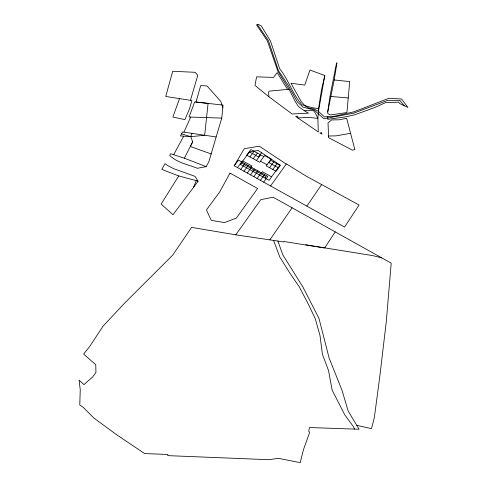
<?xml version="1.0" encoding="UTF-8"?>
<svg xmlns="http://www.w3.org/2000/svg" width="487" height="487" viewBox="0 0 487 487"><rect width="100%" height="100%" fill="white"/><g stroke="black" fill="none" stroke-linecap="round" stroke-linejoin="round"><path stroke-width="0.73" d="M327.806 116.606L327.763 119.352L346.227 116.752L354.877 114.737L374.917 107.45L385.497 102.654L398.567 102.16L399.937 103.634L407.948 107.438L401.483 98.995L388.894 98.277L353.891 111.821L334.478 116.247L324.47 116.917L318.468 111.383L314.456 109.125L308.916 108.114L304.886 105.697L301.167 101.479L290.983 83.228L304.771 85.091L309.945 70.037L324.799 75.509L318.468 111.383L317.877 118.396L318.297 131.94L295.676 116.454L297.727 116.156L297.855 117.945L308.63 117.373L317.877 118.396L315.473 113.343L313.494 110.659L304.259 110.677L298.348 106.464L295.171 101.399L289.077 89.273L277.882 71.272L267.387 40.932L256.509 24.855L258.22 24.35L261.33 25.988L270.492 41.024L279.666 68.74C288.694 79.838 292.456 94.155 301.977 104.754L311.911 107.688L318.541 108.571L318.468 111.383M222.815 107.828L223.016 105.089L194.66 101.899L189.066 117.02L221.749 118.091L222.815 107.828L220.812 101.466L207.097 85.986L200.711 85.566L195.969 102.051L208.071 103.378L204.668 135.289L190.782 136.664L180.446 135.946L182.54 131.953L216.137 136.957L221.749 118.091M328.573 136.019L328.445 137.565L352.399 150.173L354.871 149.612L346.647 118.292L339.031 119.814L331.708 119.924L328.025 122.827L328.573 136.019L336.06 135.861L350.731 133.268M334.185 79.965L349.696 81.591L346.927 112.558L330.411 114.926L327.861 113.678L327.727 111.931L330.009 96.079L336.554 62.969L336.98 62.811L334.185 79.965L327.727 111.931M318.541 108.571L321.548 89.657L324.799 75.509M206.159 166.645L184.39 158.196L170.663 153.74L169.713 155.414C177.11 162.865 188.006 164.429 197.32 168.289L206.159 166.645L208.832 161.806L216.137 136.957M190.466 100.316L197.783 75.284L195.129 72.301L172.715 71.279L165.726 96.469L191.902 100.535L189.583 108.692L184.902 119.638L172.867 117.014L179.533 98.618M211.224 153.977L190.32 146.484L192.663 141.833L190.782 136.664L191.994 133.304M193.461 187.41L196.304 180.695L198.087 181.243L172.958 214.73L161.142 204.047L178.766 175.904M183.964 132.154L190.703 117.069M184.39 158.196L192.663 141.833M173.67 154.72L183.696 136.171M270.577 185.961L286.393 163.888L305.927 175.99L359.071 205.027L344.553 227.064L234.217 165.781L244.285 148.681L259.297 146.203L286.253 164.082M356.819 425.364L371.496 428.615L374.357 417.536L379.872 375.824L386.301 321.548L391.207 263.15L335.251 231.909L324.659 247.968L283.976 241.528L283.891 241.954L235.763 234.831L191.61 227.386L172.66 255.194L124.678 303.072L102.964 326.266L89.681 346.537L83.63 354.055L95.769 364.763L95.951 372.324L92.773 376.816L83.947 384.633L79.052 380.067L80.239 389.6L79.771 405.02L83.186 407.296L93.93 418.089L116.576 434.702L144.639 453.574L167.881 454.468L167.759 455.631L269.055 459.71L278.266 458.31L300.199 462.65L303.45 449.708L309.683 432.267L308.721 431.293L309.47 427.543L359.089 429.248L348.114 410.9L342.002 390.215L329.102 358L318.979 318.425L302.951 287.074L282.746 254.756L277.9 241.065M306.853 206.111L321.663 184.585M269.841 239.884L292.103 207.815L335.251 231.909M235.763 234.831L260.788 199.67L273.116 197.217L292.103 207.815M263.692 182.138L267.862 176.361L238.441 160.113L234.217 165.781M272.823 169.47L276.926 163.778M260.393 180.306L264.563 174.541M269.53 167.668L273.645 161.982M265.111 178.065L266.127 176.659L241.302 162.92M257.093 178.479L261.269 172.721M260.898 173.768L262.365 171.753L271.569 176.83M271.417 159.273L268.982 162.634L278.162 167.656M253.806 176.653L257.988 170.907M250.519 174.833L254.713 169.099M250.421 167.966L251.882 165.97L242.77 160.941M261.598 152.741L258.536 156.911L249.447 151.938M247.244 173.013L251.444 167.297M256.442 160.479L260.582 154.842M243.981 171.199L248.181 165.495M253.191 158.695L257.331 153.07M240.718 169.391L244.924 163.693M249.941 156.911L254.092 151.299M237.461 167.583L241.68 161.903M289.077 89.273L269.037 91.154L268.526 92.445L268.952 96.84L292.151 113.988L308.441 113.167L304.259 110.677M330.807 96.463L348.272 97.954M305.739 244.803L372.64 255.596L381.698 257.836M196.304 180.695L178.059 175.716L161.842 169.391L165.02 163.675L168.283 165.927L173.877 168.733L195.086 176.391L198.087 181.243M181.566 133.809L190.782 136.664M263.838 156.619L250.86 149.527L246.702 155.134L259.705 162.268L264.63 155.536L271.156 159.103L266.249 165.866L276.117 171.284L280.22 165.574L270.37 160.193M260.502 161.179L267.046 164.77M268.952 96.84L254.987 85.408L256.582 76.855L273.548 77.396L277.176 72.624L287.537 89.419M404.234 105.856L399.93 100.48L387.786 100.34L353.507 113.209L323.861 118.779L314.267 110.074L302.951 107.103L297.307 101.826L287.927 84.848L278.369 70.499L268.434 40.664L257.398 24.593M354.554 429.09L353.452 426.679L344.875 415.009L332.146 390.16L328.555 370.644L322.406 354.226L320.008 335.543L315.302 318.833L308.776 305.051L299.414 287.099L289.978 273.25L279.769 256.978L273.591 240.426M230.01 173.08L219.716 191.915L206.433 209.909L211.242 220.343L224.483 222.596L236.323 218.103L257.58 188.506L230.01 173.08M280.055 165.02L269.098 180.275L240.268 164.32L249.514 151.847L258.122 150.428L280.055 165.02M321.682 132.854L319.862 132.994L321.925 134.095L321.682 132.854"/></g></svg>
